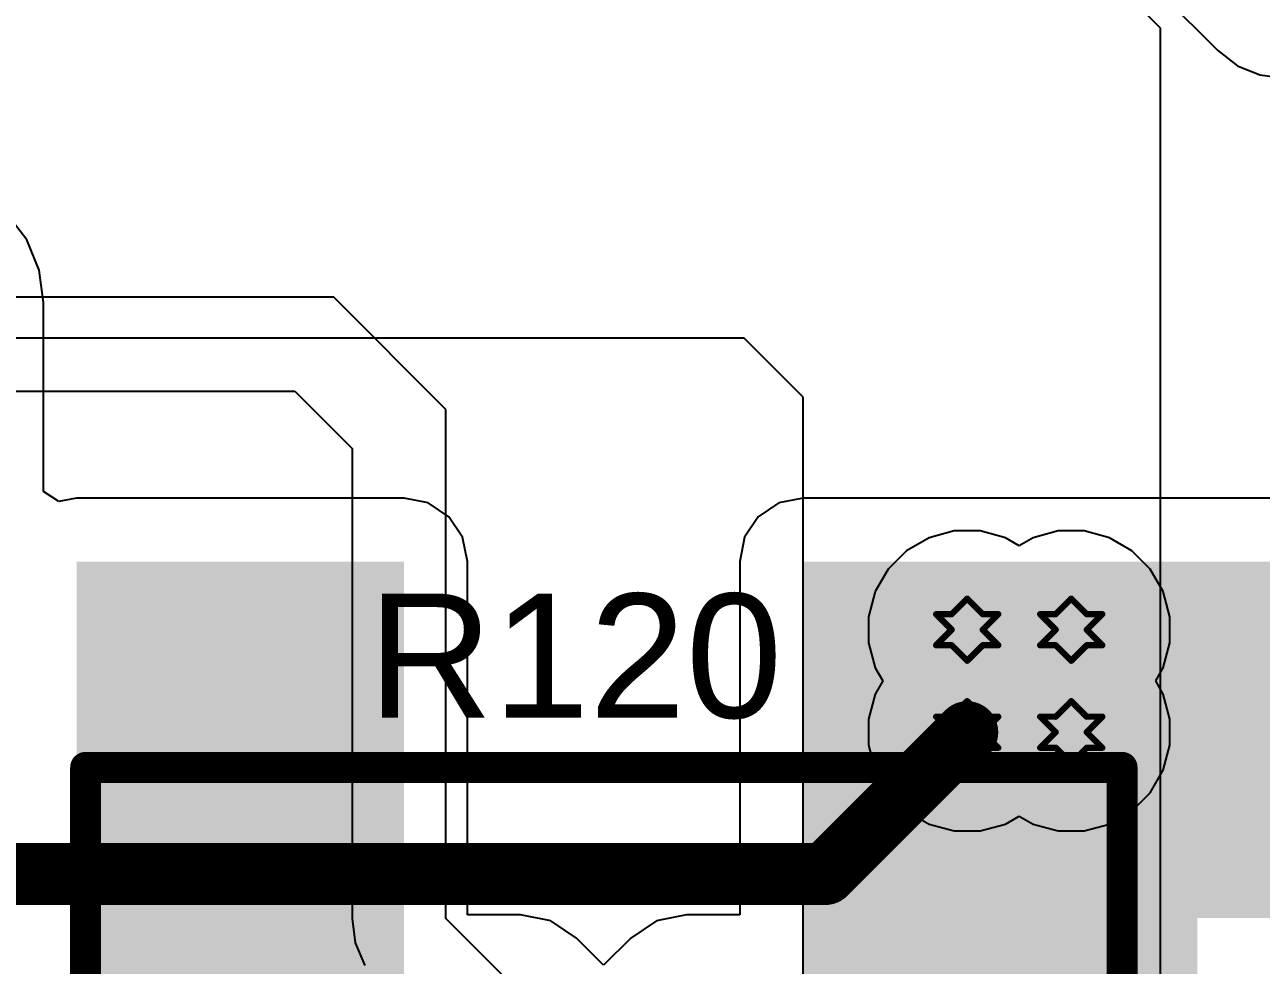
# Model space of a CAD drawing. Header units: inches. Extents: x -3 to 5437, y -3 to 5435.
# Drawn here: x 67.88 to 77.99, y 18.9 to 26.59 of the extents above; entities that cross this region are included whole.
import ezdxf

# ---------------------------------------------------------------- set-up
doc = ezdxf.new("R2010")
doc.units = ezdxf.units.IN
for name, color, linetype in [('Bottom Layer', 5, 'Continuous'), ('Bottom Solder', 6, 'Continuous'), ('Drill Drawing', 1, 'Continuous'), ('GND', 16, 'Continuous'), ('PWR', 76, 'Continuous'), ('Top Layer', 1, 'Continuous'), ('Top Overlay', 2, 'Continuous'), ('Top Paste', 8, 'Continuous'), ('Top Solder', 216, 'Continuous'), ('Via Holes', 16, 'Continuous')]:
    doc.layers.add(name, color=color, linetype=linetype)
doc.styles.add('Arial', font='', dxfattribs={"height": 0.2})
doc.styles.get('Arial').set_extended_font_data('Arial')

# ---------------------------------------------------------------- blocks, each defined once
blk = doc.blocks.new('RES_2512_134')
at = {"layer": 'Top Layer'}
for points in [[(-4.05, 1.7), (-2.45, 1.7), (-2.45, -1.7), (-4.05, -1.7)], [(2.45, 1.7), (4.05, 1.7), (4.05, -1.7), (2.45, -1.7)]]:
    blk.add_hatch(color=1, dxfattribs=at).paths.add_polyline_path(points)
at = {"layer": 'Top Paste'}
for points in [[(-4.05, 1.7), (-2.45, 1.7), (-2.45, -1.7), (-4.05, -1.7)], [(2.45, 1.7), (4.05, 1.7), (4.05, -1.7), (2.45, -1.7)]]:
    blk.add_hatch(color=8, dxfattribs=at).paths.add_polyline_path(points)
at = {"layer": 'Top Solder'}
for points in [[(-4.152, 1.802), (-2.348, 1.802), (-2.348, -1.802), (-4.152, -1.802)], [(2.348, 1.802), (4.152, 1.802), (4.152, -1.802), (2.348, -1.802)]]:
    blk.add_hatch(color=216, dxfattribs=at).paths.add_polyline_path(points)
at = {"layer": 'Top Overlay'}
for points in [[(4.237, 1.854, 0.254, 0.254, 0), (-4.242, 1.854, 0.254, 0.254, 0)], [(-4.242, 1.854, 0.254, 0.254, 0), (-4.242, -1.854, 0.254, 0.254, 0)], [(4.237, 1.854, 0.254, 0.254, 0), (4.237, -1.854, 0.254, 0.254, 0)], [(4.237, -1.854, 0.254, 0.254, 0), (-4.242, -1.854, 0.254, 0.254, 0)]]:
    blk.add_lwpolyline(points, format="xyseb", dxfattribs=at)
for points in [[(-4.305, 1.854, 0.127, 0.127, 1), (-4.178, 1.854, 0.127, 0.127, 1)], [(-4.305, 1.854, 0.127, 0.127, 1), (-4.178, 1.854, 0.127, 0.127, 1)], [(4.173, 1.854, 0.127, 0.127, 1), (4.3, 1.854, 0.127, 0.127, 1)], [(4.173, 1.854, 0.127, 0.127, 1), (4.3, 1.854, 0.127, 0.127, 1)], [(-4.305, -1.854, 0.127, 0.127, 1), (-4.178, -1.854, 0.127, 0.127, 1)], [(-4.305, -1.854, 0.127, 0.127, 1), (-4.178, -1.854, 0.127, 0.127, 1)], [(4.173, -1.854, 0.127, 0.127, 1), (4.3, -1.854, 0.127, 0.127, 1)], [(4.173, -1.854, 0.127, 0.127, 1), (4.3, -1.854, 0.127, 0.127, 1)]]:
    blk.add_lwpolyline(points, format="xyseb", close=True, dxfattribs=at)

msp = doc.modelspace()

# ---------------------------------------------------------------- hatches: boundary and pattern name
at = {"layer": 'Bottom Layer'}
h = msp.add_hatch(color=5, dxfattribs=at)
edge = h.paths.add_edge_path()
edge.add_arc((75.587, 21.642), 0.3, 0, 360)
h = msp.add_hatch(color=5, dxfattribs=at)
edge = h.paths.add_edge_path()
edge.add_arc((76.438, 21.642), 0.3, 0, 360)
h = msp.add_hatch(color=5, dxfattribs=at)
edge = h.paths.add_edge_path()
edge.add_arc((75.587, 20.803), 0.3, 0, 360)
h = msp.add_hatch(color=5, dxfattribs=at)
edge = h.paths.add_edge_path()
edge.add_arc((76.438, 20.803), 0.3, 0, 360)
at = {"layer": 'Bottom Solder'}
h = msp.add_hatch(color=6, dxfattribs=at)
edge = h.paths.add_edge_path()
edge.add_arc((75.587, 21.642), 0.15, 0, 360)
h = msp.add_hatch(color=6, dxfattribs=at)
edge = h.paths.add_edge_path()
edge.add_arc((76.438, 21.642), 0.15, 0, 360)
h = msp.add_hatch(color=6, dxfattribs=at)
edge = h.paths.add_edge_path()
edge.add_arc((75.587, 20.803), 0.15, 0, 360)
h = msp.add_hatch(color=6, dxfattribs=at)
edge = h.paths.add_edge_path()
edge.add_arc((76.438, 20.803), 0.15, 0, 360)
at = {"layer": 'GND'}
h = msp.add_hatch(color=16, dxfattribs=at)
edge = h.paths.add_edge_path()
edge.add_arc((75.587, 21.642), 0.3, 0, 360)
h = msp.add_hatch(color=16, dxfattribs=at)
edge = h.paths.add_edge_path()
edge.add_arc((76.438, 21.642), 0.3, 0, 360)
h = msp.add_hatch(color=16, dxfattribs=at)
edge = h.paths.add_edge_path()
edge.add_arc((75.587, 20.803), 0.3, 0, 360)
h = msp.add_hatch(color=16, dxfattribs=at)
edge = h.paths.add_edge_path()
edge.add_arc((76.438, 20.803), 0.3, 0, 360)
at = {"layer": 'PWR'}
h = msp.add_hatch(color=76, dxfattribs=at)
edge = h.paths.add_edge_path()
edge.add_arc((75.587, 21.642), 0.3, 0, 360)
h = msp.add_hatch(color=76, dxfattribs=at)
edge = h.paths.add_edge_path()
edge.add_arc((76.438, 21.642), 0.3, 0, 360)
h = msp.add_hatch(color=76, dxfattribs=at)
edge = h.paths.add_edge_path()
edge.add_arc((75.587, 20.803), 0.3, 0, 360)
h = msp.add_hatch(color=76, dxfattribs=at)
edge = h.paths.add_edge_path()
edge.add_arc((76.438, 20.803), 0.3, 0, 360)
at = {"layer": 'Top Layer'}
for points in [[(70.98, 22.2), (68.301, 22.2), (68.301, 15.572), (70.98, 15.572)], [(74.244, 15.572), (77.47, 15.572), (77.47, 22.2), (74.244, 22.2)], [(74.244, 19.083), (76.662, 19.083), (76.662, 22.2), (74.244, 22.2)], [(74.244, 19.283), (83.064, 19.283), (83.064, 22.2), (74.244, 22.2)]]:
    msp.add_hatch(color=1, dxfattribs=at).paths.add_polyline_path(points)
h = msp.add_hatch(color=1, dxfattribs=at)
edge = h.paths.add_edge_path()
edge.add_arc((75.587, 21.642), 0.3, 0, 360)
h = msp.add_hatch(color=1, dxfattribs=at)
edge = h.paths.add_edge_path()
edge.add_arc((76.438, 21.642), 0.3, 0, 360)
h = msp.add_hatch(color=1, dxfattribs=at)
edge = h.paths.add_edge_path()
edge.add_arc((75.587, 20.803), 0.3, 0, 360)
h = msp.add_hatch(color=1, dxfattribs=at)
edge = h.paths.add_edge_path()
edge.add_arc((76.438, 20.803), 0.3, 0, 360)
at = {"layer": 'Top Solder'}
h = msp.add_hatch(color=216, dxfattribs=at)
edge = h.paths.add_edge_path()
edge.add_arc((75.587, 21.642), 0.15, 0, 360)
h = msp.add_hatch(color=216, dxfattribs=at)
edge = h.paths.add_edge_path()
edge.add_arc((76.438, 21.642), 0.15, 0, 360)
h = msp.add_hatch(color=216, dxfattribs=at)
edge = h.paths.add_edge_path()
edge.add_arc((75.587, 20.803), 0.15, 0, 360)
h = msp.add_hatch(color=216, dxfattribs=at)
edge = h.paths.add_edge_path()
edge.add_arc((76.438, 20.803), 0.15, 0, 360)
at = {"layer": 'Via Holes'}
h = msp.add_hatch(color=7, dxfattribs=at)
edge = h.paths.add_edge_path()
edge.add_arc((75.587, 21.642), 0.15, 0, 360)
h = msp.add_hatch(color=7, dxfattribs=at)
edge = h.paths.add_edge_path()
edge.add_arc((76.438, 21.642), 0.15, 0, 360)
h = msp.add_hatch(color=7, dxfattribs=at)
edge = h.paths.add_edge_path()
edge.add_arc((75.587, 20.803), 0.15, 0, 360)
h = msp.add_hatch(color=7, dxfattribs=at)
edge = h.paths.add_edge_path()
edge.add_arc((76.438, 20.803), 0.15, 0, 360)

# ---------------------------------------------------------------- linework, layer by layer
at = {"layer": 'Bottom Layer'}
for p, q in [((76.352, 27.381), (77.165, 26.568)), ((77.165, 26.568), (77.165, 15.572)), ((73.762, 24.028), (64.494, 24.028)), ((74.244, 23.546), (73.762, 24.028)), ((74.244, 15.572), (74.244, 23.546))]:
    msp.add_line(p, q, dxfattribs=at)
for points in [[(74.427, 19.643, 0.508, 0.508, 0), (75.587, 20.803, 0.508, 0.508, 0)], [(62.081, 19.643, 0.508, 0.508, 0), (74.427, 19.643, 0.508, 0.508, 0)]]:
    msp.add_lwpolyline(points, format="xyseb", dxfattribs=at)
for points in [[(75.46, 20.803, 0.254, 0.254, 1), (75.714, 20.803, 0.254, 0.254, 1)], [(74.3, 19.643, 0.254, 0.254, 1), (74.554, 19.643, 0.254, 0.254, 1)], [(74.3, 19.643, 0.254, 0.254, 1), (74.554, 19.643, 0.254, 0.254, 1)]]:
    msp.add_lwpolyline(points, format="xyseb", close=True, dxfattribs=at)
at = {"layer": 'Drill Drawing'}
for points in [[(75.46, 21.769, 0.0508, 0.0508, 0), (75.587, 21.896, 0.0508, 0.0508, 0)], [(75.587, 21.896, 0.0508, 0.0508, 0), (75.714, 21.769, 0.0508, 0.0508, 0)], [(76.311, 21.769, 0.0508, 0.0508, 0), (76.438, 21.896, 0.0508, 0.0508, 0)], [(76.438, 21.896, 0.0508, 0.0508, 0), (76.565, 21.769, 0.0508, 0.0508, 0)], [(75.333, 21.769, 0.0508, 0.0508, 0), (75.46, 21.642, 0.0508, 0.0508, 0)], [(75.333, 21.769, 0.0508, 0.0508, 0), (75.46, 21.769, 0.0508, 0.0508, 0)], [(75.714, 21.769, 0.0508, 0.0508, 0), (75.841, 21.769, 0.0508, 0.0508, 0)], [(75.714, 21.642, 0.0508, 0.0508, 0), (75.841, 21.769, 0.0508, 0.0508, 0)], [(76.184, 21.769, 0.0508, 0.0508, 0), (76.311, 21.642, 0.0508, 0.0508, 0)], [(76.184, 21.769, 0.0508, 0.0508, 0), (76.311, 21.769, 0.0508, 0.0508, 0)], [(76.565, 21.769, 0.0508, 0.0508, 0), (76.692, 21.769, 0.0508, 0.0508, 0)], [(76.565, 21.642, 0.0508, 0.0508, 0), (76.692, 21.769, 0.0508, 0.0508, 0)], [(75.333, 21.515, 0.0508, 0.0508, 0), (75.46, 21.642, 0.0508, 0.0508, 0)], [(75.714, 21.642, 0.0508, 0.0508, 0), (75.841, 21.515, 0.0508, 0.0508, 0)], [(76.184, 21.515, 0.0508, 0.0508, 0), (76.311, 21.642, 0.0508, 0.0508, 0)], [(76.565, 21.642, 0.0508, 0.0508, 0), (76.692, 21.515, 0.0508, 0.0508, 0)], [(75.333, 21.515, 0.0508, 0.0508, 0), (75.46, 21.515, 0.0508, 0.0508, 0)], [(75.46, 21.515, 0.0508, 0.0508, 0), (75.587, 21.388, 0.0508, 0.0508, 0)], [(75.587, 21.388, 0.0508, 0.0508, 0), (75.714, 21.515, 0.0508, 0.0508, 0)], [(75.714, 21.515, 0.0508, 0.0508, 0), (75.841, 21.515, 0.0508, 0.0508, 0)], [(76.184, 21.515, 0.0508, 0.0508, 0), (76.311, 21.515, 0.0508, 0.0508, 0)], [(76.311, 21.515, 0.0508, 0.0508, 0), (76.438, 21.388, 0.0508, 0.0508, 0)], [(76.438, 21.388, 0.0508, 0.0508, 0), (76.565, 21.515, 0.0508, 0.0508, 0)], [(76.565, 21.515, 0.0508, 0.0508, 0), (76.692, 21.515, 0.0508, 0.0508, 0)], [(75.46, 20.93, 0.0508, 0.0508, 0), (75.587, 21.057, 0.0508, 0.0508, 0)], [(75.587, 21.057, 0.0508, 0.0508, 0), (75.714, 20.93, 0.0508, 0.0508, 0)], [(76.311, 20.93, 0.0508, 0.0508, 0), (76.438, 21.057, 0.0508, 0.0508, 0)], [(76.438, 21.057, 0.0508, 0.0508, 0), (76.565, 20.93, 0.0508, 0.0508, 0)], [(75.333, 20.93, 0.0508, 0.0508, 0), (75.46, 20.803, 0.0508, 0.0508, 0)], [(75.333, 20.93, 0.0508, 0.0508, 0), (75.46, 20.93, 0.0508, 0.0508, 0)], [(75.714, 20.93, 0.0508, 0.0508, 0), (75.841, 20.93, 0.0508, 0.0508, 0)], [(75.714, 20.803, 0.0508, 0.0508, 0), (75.841, 20.93, 0.0508, 0.0508, 0)], [(76.184, 20.93, 0.0508, 0.0508, 0), (76.311, 20.803, 0.0508, 0.0508, 0)], [(76.184, 20.93, 0.0508, 0.0508, 0), (76.311, 20.93, 0.0508, 0.0508, 0)], [(76.565, 20.93, 0.0508, 0.0508, 0), (76.692, 20.93, 0.0508, 0.0508, 0)], [(76.565, 20.803, 0.0508, 0.0508, 0), (76.692, 20.93, 0.0508, 0.0508, 0)], [(75.333, 20.676, 0.0508, 0.0508, 0), (75.46, 20.803, 0.0508, 0.0508, 0)], [(75.714, 20.803, 0.0508, 0.0508, 0), (75.841, 20.676, 0.0508, 0.0508, 0)], [(76.184, 20.676, 0.0508, 0.0508, 0), (76.311, 20.803, 0.0508, 0.0508, 0)], [(76.565, 20.803, 0.0508, 0.0508, 0), (76.692, 20.676, 0.0508, 0.0508, 0)], [(75.333, 20.676, 0.0508, 0.0508, 0), (75.46, 20.676, 0.0508, 0.0508, 0)], [(75.46, 20.676, 0.0508, 0.0508, 0), (75.587, 20.549, 0.0508, 0.0508, 0)], [(75.587, 20.549, 0.0508, 0.0508, 0), (75.714, 20.676, 0.0508, 0.0508, 0)], [(75.714, 20.676, 0.0508, 0.0508, 0), (75.841, 20.676, 0.0508, 0.0508, 0)], [(76.184, 20.676, 0.0508, 0.0508, 0), (76.311, 20.676, 0.0508, 0.0508, 0)], [(76.311, 20.676, 0.0508, 0.0508, 0), (76.438, 20.549, 0.0508, 0.0508, 0)], [(76.438, 20.549, 0.0508, 0.0508, 0), (76.565, 20.676, 0.0508, 0.0508, 0)], [(76.565, 20.676, 0.0508, 0.0508, 0), (76.692, 20.676, 0.0508, 0.0508, 0)]]:
    msp.add_lwpolyline(points, format="xyseb", dxfattribs=at)
for points in [[(75.574, 21.896, 0.0254, 0.0254, 1), (75.6, 21.896, 0.0254, 0.0254, 1)], [(75.574, 21.896, 0.0254, 0.0254, 1), (75.6, 21.896, 0.0254, 0.0254, 1)], [(76.425, 21.896, 0.0254, 0.0254, 1), (76.451, 21.896, 0.0254, 0.0254, 1)], [(76.425, 21.896, 0.0254, 0.0254, 1), (76.451, 21.896, 0.0254, 0.0254, 1)], [(75.32, 21.769, 0.0254, 0.0254, 1), (75.346, 21.769, 0.0254, 0.0254, 1)], [(75.32, 21.769, 0.0254, 0.0254, 1), (75.346, 21.769, 0.0254, 0.0254, 1)], [(75.447, 21.769, 0.0254, 0.0254, 1), (75.473, 21.769, 0.0254, 0.0254, 1)], [(75.447, 21.769, 0.0254, 0.0254, 1), (75.473, 21.769, 0.0254, 0.0254, 1)], [(75.701, 21.769, 0.0254, 0.0254, 1), (75.727, 21.769, 0.0254, 0.0254, 1)], [(75.701, 21.769, 0.0254, 0.0254, 1), (75.727, 21.769, 0.0254, 0.0254, 1)], [(75.828, 21.769, 0.0254, 0.0254, 1), (75.854, 21.769, 0.0254, 0.0254, 1)], [(75.828, 21.769, 0.0254, 0.0254, 1), (75.854, 21.769, 0.0254, 0.0254, 1)], [(76.171, 21.769, 0.0254, 0.0254, 1), (76.197, 21.769, 0.0254, 0.0254, 1)], [(76.171, 21.769, 0.0254, 0.0254, 1), (76.197, 21.769, 0.0254, 0.0254, 1)], [(76.298, 21.769, 0.0254, 0.0254, 1), (76.324, 21.769, 0.0254, 0.0254, 1)], [(76.298, 21.769, 0.0254, 0.0254, 1), (76.324, 21.769, 0.0254, 0.0254, 1)], [(76.552, 21.769, 0.0254, 0.0254, 1), (76.578, 21.769, 0.0254, 0.0254, 1)], [(76.552, 21.769, 0.0254, 0.0254, 1), (76.578, 21.769, 0.0254, 0.0254, 1)], [(76.679, 21.769, 0.0254, 0.0254, 1), (76.705, 21.769, 0.0254, 0.0254, 1)], [(76.679, 21.769, 0.0254, 0.0254, 1), (76.705, 21.769, 0.0254, 0.0254, 1)], [(75.447, 21.642, 0.0254, 0.0254, 1), (75.473, 21.642, 0.0254, 0.0254, 1)], [(75.447, 21.642, 0.0254, 0.0254, 1), (75.473, 21.642, 0.0254, 0.0254, 1)], [(75.701, 21.642, 0.0254, 0.0254, 1), (75.727, 21.642, 0.0254, 0.0254, 1)], [(75.701, 21.642, 0.0254, 0.0254, 1), (75.727, 21.642, 0.0254, 0.0254, 1)], [(76.298, 21.642, 0.0254, 0.0254, 1), (76.324, 21.642, 0.0254, 0.0254, 1)], [(76.298, 21.642, 0.0254, 0.0254, 1), (76.324, 21.642, 0.0254, 0.0254, 1)], [(76.552, 21.642, 0.0254, 0.0254, 1), (76.578, 21.642, 0.0254, 0.0254, 1)], [(76.552, 21.642, 0.0254, 0.0254, 1), (76.578, 21.642, 0.0254, 0.0254, 1)], [(75.32, 21.515, 0.0254, 0.0254, 1), (75.346, 21.515, 0.0254, 0.0254, 1)], [(75.32, 21.515, 0.0254, 0.0254, 1), (75.346, 21.515, 0.0254, 0.0254, 1)], [(75.447, 21.515, 0.0254, 0.0254, 1), (75.473, 21.515, 0.0254, 0.0254, 1)], [(75.447, 21.515, 0.0254, 0.0254, 1), (75.473, 21.515, 0.0254, 0.0254, 1)], [(75.701, 21.515, 0.0254, 0.0254, 1), (75.727, 21.515, 0.0254, 0.0254, 1)], [(75.701, 21.515, 0.0254, 0.0254, 1), (75.727, 21.515, 0.0254, 0.0254, 1)], [(75.828, 21.515, 0.0254, 0.0254, 1), (75.854, 21.515, 0.0254, 0.0254, 1)], [(75.828, 21.515, 0.0254, 0.0254, 1), (75.854, 21.515, 0.0254, 0.0254, 1)], [(76.171, 21.515, 0.0254, 0.0254, 1), (76.197, 21.515, 0.0254, 0.0254, 1)], [(76.171, 21.515, 0.0254, 0.0254, 1), (76.197, 21.515, 0.0254, 0.0254, 1)], [(76.298, 21.515, 0.0254, 0.0254, 1), (76.324, 21.515, 0.0254, 0.0254, 1)], [(76.298, 21.515, 0.0254, 0.0254, 1), (76.324, 21.515, 0.0254, 0.0254, 1)], [(76.552, 21.515, 0.0254, 0.0254, 1), (76.578, 21.515, 0.0254, 0.0254, 1)], [(76.552, 21.515, 0.0254, 0.0254, 1), (76.578, 21.515, 0.0254, 0.0254, 1)], [(76.679, 21.515, 0.0254, 0.0254, 1), (76.705, 21.515, 0.0254, 0.0254, 1)], [(76.679, 21.515, 0.0254, 0.0254, 1), (76.705, 21.515, 0.0254, 0.0254, 1)], [(75.574, 21.388, 0.0254, 0.0254, 1), (75.6, 21.388, 0.0254, 0.0254, 1)], [(75.574, 21.388, 0.0254, 0.0254, 1), (75.6, 21.388, 0.0254, 0.0254, 1)], [(76.425, 21.388, 0.0254, 0.0254, 1), (76.451, 21.388, 0.0254, 0.0254, 1)], [(76.425, 21.388, 0.0254, 0.0254, 1), (76.451, 21.388, 0.0254, 0.0254, 1)], [(75.574, 21.057, 0.0254, 0.0254, 1), (75.6, 21.057, 0.0254, 0.0254, 1)], [(75.574, 21.057, 0.0254, 0.0254, 1), (75.6, 21.057, 0.0254, 0.0254, 1)], [(76.425, 21.057, 0.0254, 0.0254, 1), (76.451, 21.057, 0.0254, 0.0254, 1)], [(76.425, 21.057, 0.0254, 0.0254, 1), (76.451, 21.057, 0.0254, 0.0254, 1)], [(75.32, 20.93, 0.0254, 0.0254, 1), (75.346, 20.93, 0.0254, 0.0254, 1)], [(75.32, 20.93, 0.0254, 0.0254, 1), (75.346, 20.93, 0.0254, 0.0254, 1)], [(75.447, 20.93, 0.0254, 0.0254, 1), (75.473, 20.93, 0.0254, 0.0254, 1)], [(75.447, 20.93, 0.0254, 0.0254, 1), (75.473, 20.93, 0.0254, 0.0254, 1)], [(75.701, 20.93, 0.0254, 0.0254, 1), (75.727, 20.93, 0.0254, 0.0254, 1)], [(75.701, 20.93, 0.0254, 0.0254, 1), (75.727, 20.93, 0.0254, 0.0254, 1)], [(75.828, 20.93, 0.0254, 0.0254, 1), (75.854, 20.93, 0.0254, 0.0254, 1)], [(75.828, 20.93, 0.0254, 0.0254, 1), (75.854, 20.93, 0.0254, 0.0254, 1)], [(76.171, 20.93, 0.0254, 0.0254, 1), (76.197, 20.93, 0.0254, 0.0254, 1)], [(76.171, 20.93, 0.0254, 0.0254, 1), (76.197, 20.93, 0.0254, 0.0254, 1)], [(76.298, 20.93, 0.0254, 0.0254, 1), (76.324, 20.93, 0.0254, 0.0254, 1)], [(76.298, 20.93, 0.0254, 0.0254, 1), (76.324, 20.93, 0.0254, 0.0254, 1)], [(76.552, 20.93, 0.0254, 0.0254, 1), (76.578, 20.93, 0.0254, 0.0254, 1)], [(76.552, 20.93, 0.0254, 0.0254, 1), (76.578, 20.93, 0.0254, 0.0254, 1)], [(76.679, 20.93, 0.0254, 0.0254, 1), (76.705, 20.93, 0.0254, 0.0254, 1)], [(76.679, 20.93, 0.0254, 0.0254, 1), (76.705, 20.93, 0.0254, 0.0254, 1)], [(75.447, 20.803, 0.0254, 0.0254, 1), (75.473, 20.803, 0.0254, 0.0254, 1)], [(75.447, 20.803, 0.0254, 0.0254, 1), (75.473, 20.803, 0.0254, 0.0254, 1)], [(75.701, 20.803, 0.0254, 0.0254, 1), (75.727, 20.803, 0.0254, 0.0254, 1)], [(75.701, 20.803, 0.0254, 0.0254, 1), (75.727, 20.803, 0.0254, 0.0254, 1)], [(76.298, 20.803, 0.0254, 0.0254, 1), (76.324, 20.803, 0.0254, 0.0254, 1)], [(76.298, 20.803, 0.0254, 0.0254, 1), (76.324, 20.803, 0.0254, 0.0254, 1)], [(76.552, 20.803, 0.0254, 0.0254, 1), (76.578, 20.803, 0.0254, 0.0254, 1)], [(76.552, 20.803, 0.0254, 0.0254, 1), (76.578, 20.803, 0.0254, 0.0254, 1)], [(75.32, 20.676, 0.0254, 0.0254, 1), (75.346, 20.676, 0.0254, 0.0254, 1)], [(75.32, 20.676, 0.0254, 0.0254, 1), (75.346, 20.676, 0.0254, 0.0254, 1)], [(75.447, 20.676, 0.0254, 0.0254, 1), (75.473, 20.676, 0.0254, 0.0254, 1)], [(75.447, 20.676, 0.0254, 0.0254, 1), (75.473, 20.676, 0.0254, 0.0254, 1)], [(75.701, 20.676, 0.0254, 0.0254, 1), (75.727, 20.676, 0.0254, 0.0254, 1)], [(75.701, 20.676, 0.0254, 0.0254, 1), (75.727, 20.676, 0.0254, 0.0254, 1)], [(75.828, 20.676, 0.0254, 0.0254, 1), (75.854, 20.676, 0.0254, 0.0254, 1)], [(75.828, 20.676, 0.0254, 0.0254, 1), (75.854, 20.676, 0.0254, 0.0254, 1)], [(76.171, 20.676, 0.0254, 0.0254, 1), (76.197, 20.676, 0.0254, 0.0254, 1)], [(76.171, 20.676, 0.0254, 0.0254, 1), (76.197, 20.676, 0.0254, 0.0254, 1)], [(76.298, 20.676, 0.0254, 0.0254, 1), (76.324, 20.676, 0.0254, 0.0254, 1)], [(76.298, 20.676, 0.0254, 0.0254, 1), (76.324, 20.676, 0.0254, 0.0254, 1)], [(76.552, 20.676, 0.0254, 0.0254, 1), (76.578, 20.676, 0.0254, 0.0254, 1)], [(76.552, 20.676, 0.0254, 0.0254, 1), (76.578, 20.676, 0.0254, 0.0254, 1)], [(76.679, 20.676, 0.0254, 0.0254, 1), (76.705, 20.676, 0.0254, 0.0254, 1)], [(76.679, 20.676, 0.0254, 0.0254, 1), (76.705, 20.676, 0.0254, 0.0254, 1)], [(75.574, 20.549, 0.0254, 0.0254, 1), (75.6, 20.549, 0.0254, 0.0254, 1)], [(75.574, 20.549, 0.0254, 0.0254, 1), (75.6, 20.549, 0.0254, 0.0254, 1)], [(76.425, 20.549, 0.0254, 0.0254, 1), (76.451, 20.549, 0.0254, 0.0254, 1)], [(76.425, 20.549, 0.0254, 0.0254, 1), (76.451, 20.549, 0.0254, 0.0254, 1)]]:
    msp.add_lwpolyline(points, format="xyseb", close=True, dxfattribs=at)
at = {"layer": 'GND'}
for p, q in [((75.275, 22.395), (75.091, 22.288)), ((75.481, 22.45), (75.275, 22.395)), ((75.693, 22.45), (75.481, 22.45)), ((75.899, 22.395), (75.693, 22.45)), ((76.012, 22.329), (75.899, 22.395)), ((76.126, 22.395), (76.012, 22.329)), ((76.332, 22.45), (76.126, 22.395)), ((76.544, 22.45), (76.332, 22.45)), ((76.75, 22.395), (76.544, 22.45)), ((76.934, 22.288), (76.75, 22.395)), ((75.091, 22.288), (74.94, 22.138)), ((77.084, 22.138), (76.934, 22.288)), ((74.94, 22.138), (74.834, 21.954)), ((77.191, 21.954), (77.084, 22.138)), ((74.834, 21.954), (74.779, 21.748)), ((77.246, 21.748), (77.191, 21.954)), ((74.779, 21.748), (74.779, 21.535)), ((77.246, 21.535), (77.246, 21.748)), ((74.779, 21.535), (74.834, 21.33)), ((77.191, 21.33), (77.246, 21.535)), ((74.834, 21.33), (74.896, 21.223)), ((77.129, 21.223), (77.191, 21.33)), ((74.896, 21.223), (74.834, 21.115)), ((77.191, 21.115), (77.129, 21.223)), ((74.834, 21.115), (74.779, 20.91)), ((77.246, 20.91), (77.191, 21.115)), ((74.779, 20.91), (74.779, 20.697)), ((77.246, 20.697), (77.246, 20.91)), ((74.779, 20.697), (74.834, 20.492)), ((77.191, 20.492), (77.246, 20.697)), ((74.834, 20.492), (74.94, 20.307)), ((77.084, 20.307), (77.191, 20.492)), ((74.94, 20.307), (75.091, 20.157)), ((76.934, 20.157), (77.084, 20.307)), ((75.091, 20.157), (75.275, 20.051)), ((76.75, 20.051), (76.934, 20.157)), ((75.275, 20.051), (75.481, 19.995)), ((75.693, 19.995), (75.899, 20.051)), ((75.899, 20.051), (76.012, 20.116)), ((76.012, 20.116), (76.126, 20.051)), ((76.126, 20.051), (76.332, 19.995)), ((76.544, 19.995), (76.75, 20.051)), ((75.481, 19.995), (75.693, 19.995)), ((76.332, 19.995), (76.544, 19.995))]:
    msp.add_line(p, q, dxfattribs=at)
at = {"layer": 'PWR'}
for p, q in [((76.419, 27.6), (77.638, 26.381)), ((77.638, 26.381), (77.797, 26.258)), ((77.797, 26.258), (77.982, 26.182)), ((77.982, 26.182), (78.181, 26.155)), ((70.405, 24.363), (46.78, 24.363)), ((71.323, 23.444), (70.405, 24.363)), ((65.039, 23.594), (70.086, 23.594)), ((70.086, 23.594), (70.555, 23.126)), ((71.323, 19.279), (71.323, 23.444)), ((70.555, 23.126), (70.555, 19.279)), ((75.275, 22.395), (75.091, 22.288)), ((75.481, 22.45), (75.275, 22.395)), ((75.693, 22.45), (75.481, 22.45)), ((75.899, 22.395), (75.693, 22.45)), ((76.012, 22.329), (75.899, 22.395)), ((76.126, 22.395), (76.012, 22.329)), ((76.332, 22.45), (76.126, 22.395)), ((76.544, 22.45), (76.332, 22.45)), ((76.75, 22.395), (76.544, 22.45)), ((76.934, 22.288), (76.75, 22.395)), ((75.091, 22.288), (74.94, 22.138)), ((77.084, 22.138), (76.934, 22.288)), ((74.94, 22.138), (74.834, 21.954)), ((77.191, 21.954), (77.084, 22.138)), ((74.834, 21.954), (74.779, 21.748)), ((77.246, 21.748), (77.191, 21.954)), ((74.779, 21.748), (74.779, 21.535)), ((77.246, 21.535), (77.246, 21.748)), ((74.779, 21.535), (74.834, 21.33)), ((77.191, 21.33), (77.246, 21.535)), ((74.834, 21.33), (74.896, 21.223)), ((77.129, 21.223), (77.191, 21.33)), ((74.896, 21.223), (74.834, 21.115)), ((77.191, 21.115), (77.129, 21.223)), ((74.834, 21.115), (74.779, 20.91)), ((77.246, 20.91), (77.191, 21.115)), ((74.779, 20.91), (74.779, 20.697)), ((77.246, 20.697), (77.246, 20.91)), ((74.779, 20.697), (74.834, 20.492)), ((77.191, 20.492), (77.246, 20.697)), ((74.834, 20.492), (74.94, 20.307)), ((77.084, 20.307), (77.191, 20.492)), ((74.94, 20.307), (75.091, 20.157)), ((76.934, 20.157), (77.084, 20.307)), ((75.091, 20.157), (75.275, 20.051)), ((76.75, 20.051), (76.934, 20.157)), ((75.275, 20.051), (75.481, 19.995)), ((75.693, 19.995), (75.899, 20.051)), ((75.899, 20.051), (76.012, 20.116)), ((76.012, 20.116), (76.126, 20.051)), ((76.126, 20.051), (76.332, 19.995)), ((76.544, 19.995), (76.75, 20.051)), ((75.481, 19.995), (75.693, 19.995)), ((76.332, 19.995), (76.544, 19.995)), ((70.555, 19.279), (70.555, 19.279)), ((70.555, 19.279), (70.581, 19.08)), ((72.187, 18.415), (71.323, 19.279)), ((70.581, 19.08), (70.658, 18.894))]:
    msp.add_line(p, q, dxfattribs=at)
at = {"layer": 'Top Layer'}
for p, q in [((67.893, 24.833), (67.73, 25.045)), ((67.995, 24.585), (67.893, 24.833)), ((68.03, 24.32), (67.995, 24.585)), ((68.03, 22.772), (68.03, 24.32)), ((68.03, 24.32), (68.03, 24.32)), ((68.157, 22.69), (68.03, 22.772)), ((68.301, 22.718), (68.157, 22.69)), ((70.98, 22.718), (68.301, 22.718)), ((71.178, 22.679), (70.98, 22.718)), ((71.346, 22.567), (71.178, 22.679)), ((74.046, 22.679), (73.878, 22.567)), ((74.244, 22.718), (74.046, 22.679)), ((83.064, 22.718), (74.244, 22.718)), ((71.459, 22.399), (71.346, 22.567)), ((73.878, 22.567), (73.766, 22.399)), ((71.498, 22.2), (71.459, 22.399)), ((73.766, 22.399), (73.726, 22.2)), ((71.498, 19.308), (71.498, 22.2)), ((73.726, 22.2), (73.726, 19.308)), ((71.933, 19.308), (71.498, 19.308)), ((72.181, 19.259), (71.933, 19.308)), ((72.391, 19.118), (72.181, 19.259)), ((73.044, 19.259), (72.834, 19.118)), ((73.291, 19.308), (73.044, 19.259)), ((73.726, 19.308), (73.291, 19.308)), ((72.612, 18.897), (72.391, 19.118)), ((72.834, 19.118), (72.612, 18.897))]:
    msp.add_line(p, q, dxfattribs=at)

# ---------------------------------------------------------------- block references
at = {"rotation": 180}
msp.add_blockref('RES_2512_134', (72.612, 18.661), dxfattribs=at)

# ---------------------------------------------------------------- texts
at = {"layer": 'Top Overlay', "style": 'Arial'}
msp.add_text('R120', height=1.016, dxfattribs=at).set_placement((70.682, 20.921))

doc.saveas('drawing.dxf')
